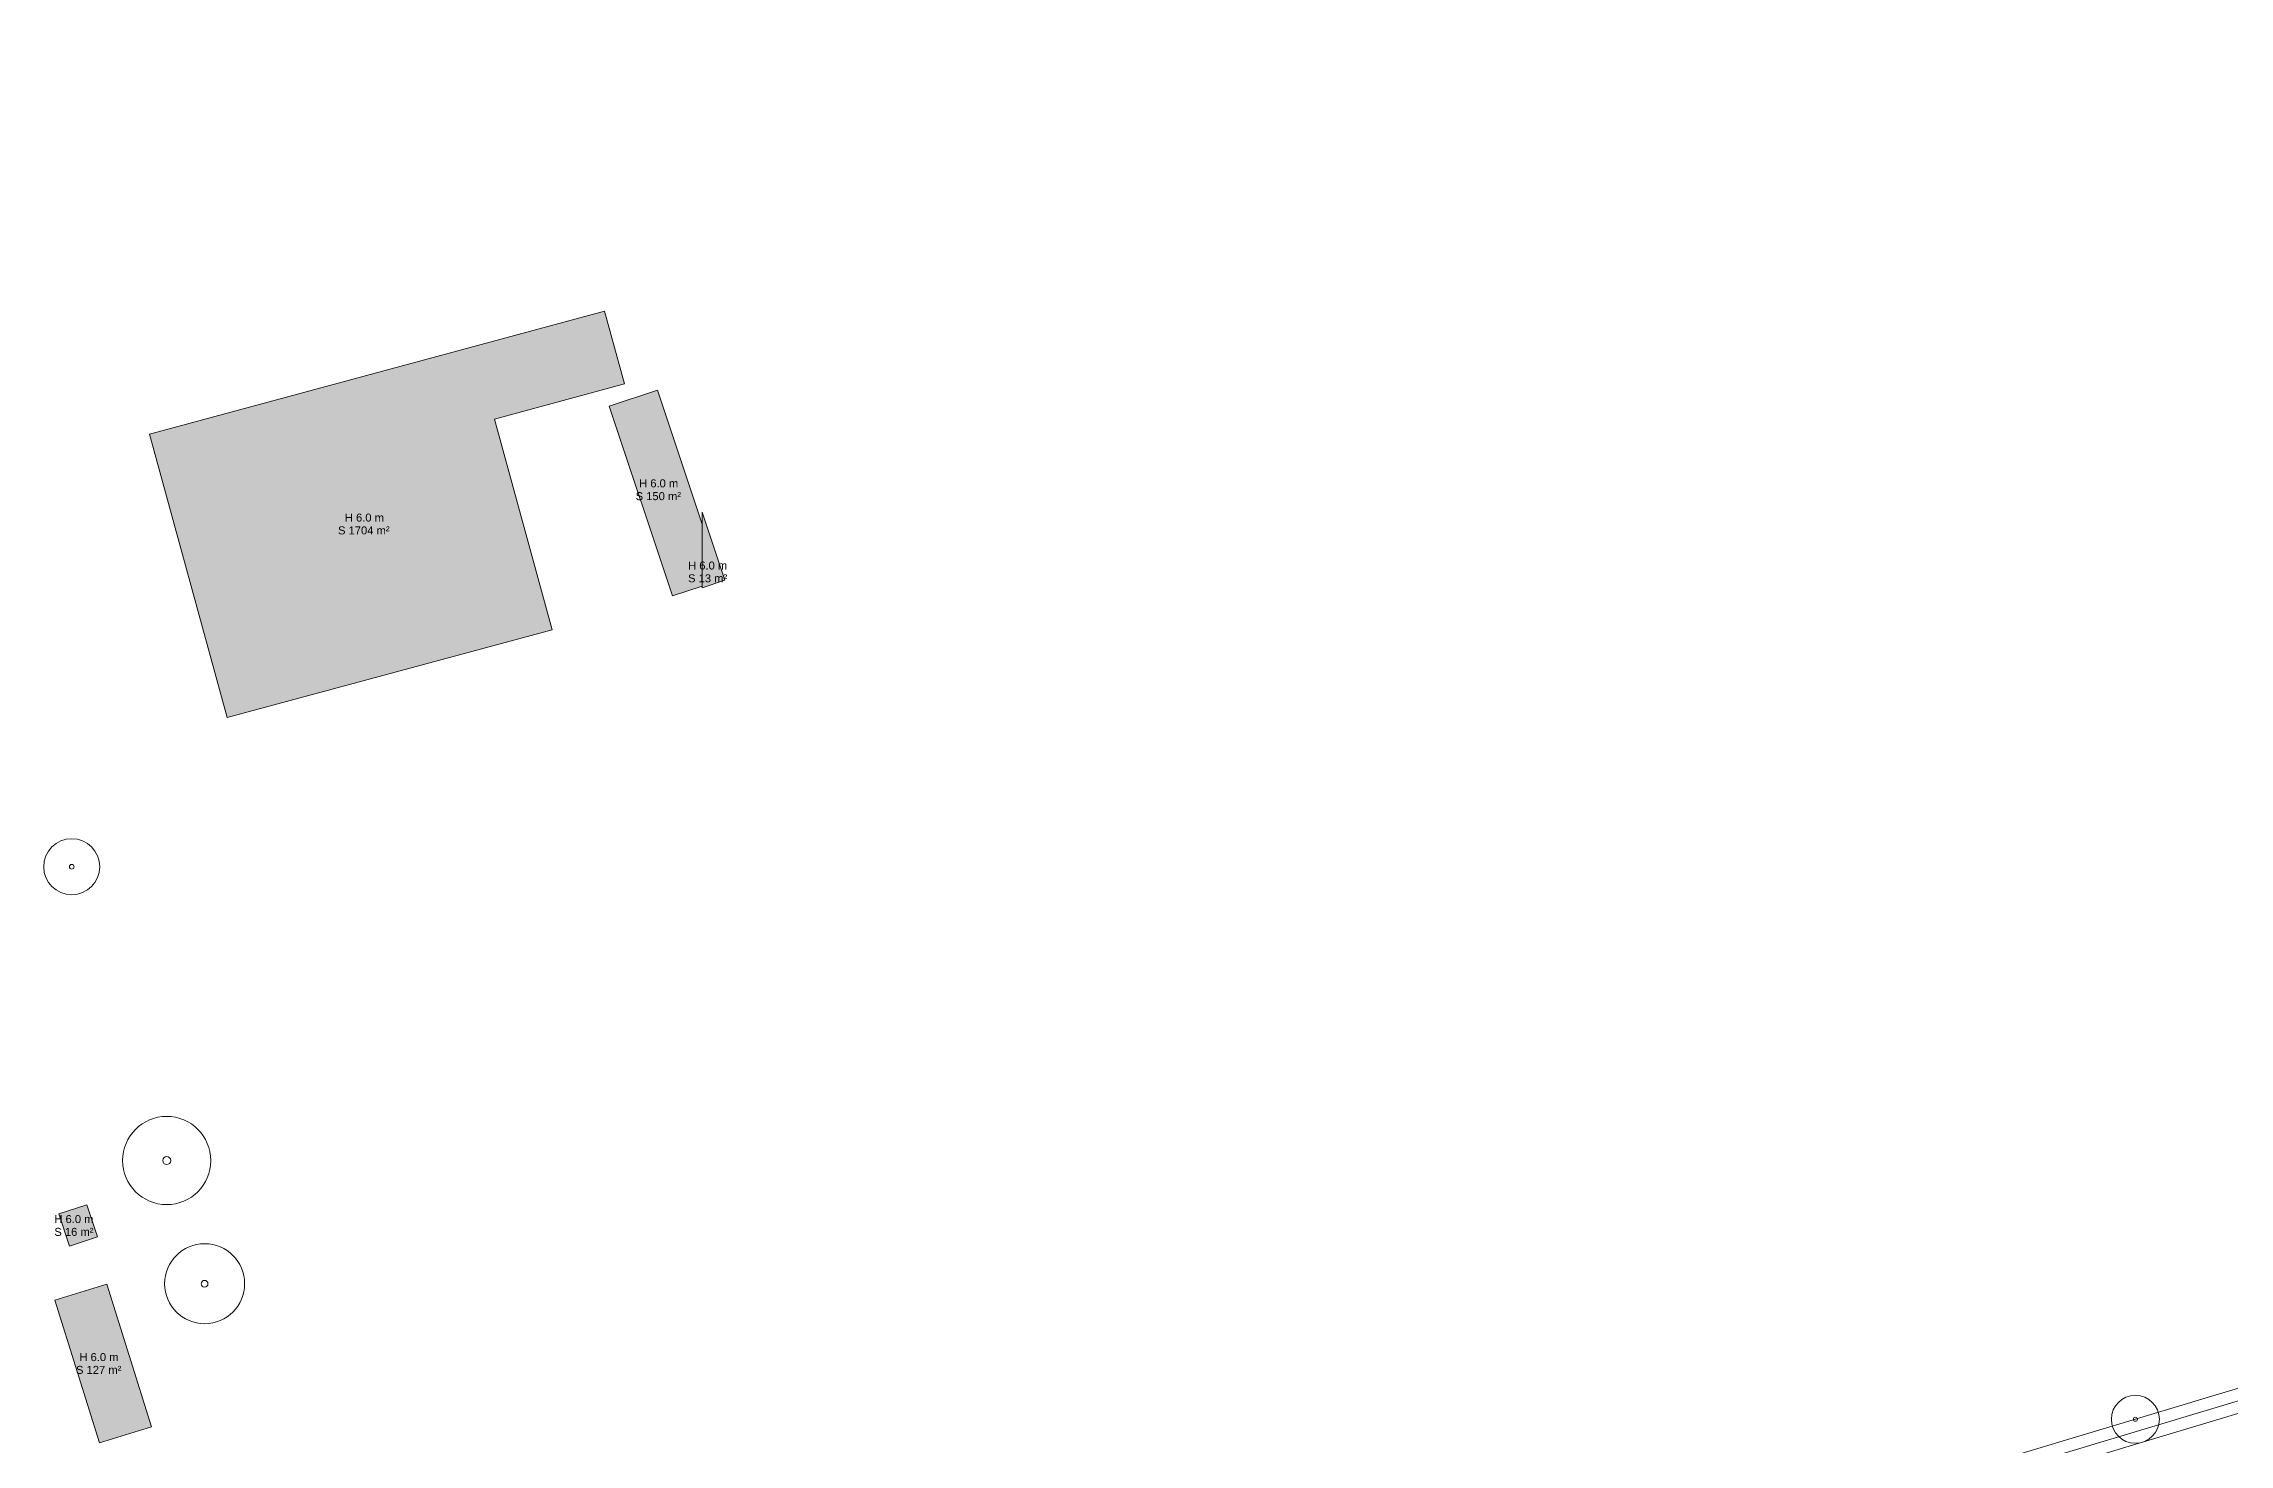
# Model space of a CAD drawing. Header units: metres. Extents: x 0 to 1612, y 0 to 1403.
# Drawn here: x 720.8 to 993.9, y 930.8 to 1105.8 of the extents above; entities that cross this region are included whole.
import ezdxf

# ---------------------------------------------------------------- set-up
doc = ezdxf.new("R2010")
doc.units = ezdxf.units.M
doc.header["$MEASUREMENT"] = 0
for name, color, linetype, lineweight, true_color in [('TPX_BUILDING_AREAS_TEXT', 7, 'CONTINUOUS', 0, 0x000000), ('TPX_BUILDING_HEIGHTS_TEXT', 7, 'CONTINUOUS', 0, 0x000000), ('TPX_BUILDINGS', 7, 'CONTINUOUS', 0, 0x000000), ('TPX_BUILDINGS_HATCH', 7, 'CONTINUOUS', 0, 0xf0f0f0), ('TPX_ROADS_AXES', 7, 'CONTINUOUS', 0, 0x323232), ('TPX_ROADS_CONTOURS', 7, 'CONTINUOUS', 0, 0x646464), ('TPX_VEGETATION_TREES_INDIVIDUAL', 7, 'CONTINUOUS', 0, 0x136734)]:
    doc.layers.add(name, color=color, linetype=linetype, lineweight=lineweight, true_color=true_color)
doc.styles.add('TPX_TEXTE', font='arial.ttf')

# ---------------------------------------------------------------- blocks, each defined once
blk = doc.blocks.new('TREETR003_CR035')
at = {"layer": 'TPX_VEGETATION_TREES_INDIVIDUAL'}
for radius in [3.5, 0.292]:
    blk.add_circle((0, 0, 0.04), radius, dxfattribs=at)
blk = doc.blocks.new('TREETR004_CR050')
at = {"layer": 'TPX_VEGETATION_TREES_INDIVIDUAL'}
for radius in [5, 0.417]:
    blk.add_circle((0, 0, 0.04), radius, dxfattribs=at)
blk = doc.blocks.new('TREETR005_CR055')
at = {"layer": 'TPX_VEGETATION_TREES_INDIVIDUAL'}
for radius in [5.51, 0.5]:
    blk.add_circle((0, 0, 0.04), radius, dxfattribs=at)
blk = doc.blocks.new('TREETR003_CR030')
at = {"layer": 'TPX_VEGETATION_TREES_INDIVIDUAL'}
for radius in [3, 0.25]:
    blk.add_circle((0, 0, 0.04), radius, dxfattribs=at)

msp = doc.modelspace()

# ---------------------------------------------------------------- hatches: boundary and pattern name
at = {"layer": 'TPX_BUILDINGS_HATCH'}
for points in [[(790.87, 1072.4), (734.01, 1057.04), (743.72, 1021.61), (784.34, 1032.57), (777.12, 1058.92), (793.37, 1063.31), (790.87, 1072.4)], [(797.48, 1062.54), (791.43, 1060.55), (799.35, 1036.82), (803.07, 1038.04), (803.07, 1045.79), (797.48, 1062.54)], [(803.07, 1047.27), (803.07, 1037.85), (805.9, 1038.79), (803.07, 1047.27)], [(726.19, 960.7), (722.68, 959.57), (724, 955.56), (727.5, 956.7), (726.19, 960.7)], [(728.7, 950.79), (722.18, 948.78), (727.75, 930.97), (734.28, 932.98), (728.7, 950.79)]]:
    msp.add_hatch(color=256, dxfattribs=at).paths.add_polyline_path(points)

# ---------------------------------------------------------------- linework, layer by layer
at = {"layer": 'TPX_BUILDINGS', "elevation": 0.04}
for points in [[(790.87, 1072.4), (734.01, 1057.04), (743.72, 1021.61), (784.34, 1032.57), (777.12, 1058.92), (793.37, 1063.31)], [(797.48, 1062.54), (791.43, 1060.55), (799.35, 1036.82), (803.07, 1038.04), (803.07, 1045.79)], [(803.07, 1047.27), (803.07, 1037.85), (805.9, 1038.79)], [(726.19, 960.7), (722.68, 959.57), (724, 955.56), (727.5, 956.7)], [(728.7, 950.79), (722.18, 948.78), (727.75, 930.97), (734.28, 932.98)]]:
    msp.add_lwpolyline(points, close=True, dxfattribs=at)
at = {"layer": 'TPX_ROADS_AXES', "elevation": 0.03}
msp.add_lwpolyline([(803.07, 878.47), (1051.1, 953.09), (1338.18, 1046.01), (1606.13, 1126.89)], dxfattribs=at)
at = {"layer": 'TPX_ROADS_CONTOURS', "elevation": 0.03}
msp.add_lwpolyline([(1249.78, 1332.45), (961.35, 1242.59), (803.07, 1193.74), (803.07, 1190.78), (803.51, 1190.74), (960.81, 1239.28), (1049.22, 954.09), (803.07, 880.03), (803.07, 877.07), (803.5, 877.03), (1050.12, 951.23)], dxfattribs=at)

# ---------------------------------------------------------------- block references
at = {"layer": 'TPX_VEGETATION_TREES_INDIVIDUAL'}
for name, p in [('TREETR003_CR035', (724.29, 1002.97, 0.04)), ('TREETR005_CR055', (736.16, 966.25, 0.04)), ('TREETR004_CR050', (740.9, 950.85, 0.04)), ('TREETR003_CR030', (982.16, 933.9, 0.04))]:
    msp.add_blockref(name, p, dxfattribs=at)

# ---------------------------------------------------------------- texts
at = {"layer": 'TPX_BUILDING_AREAS_TEXT', "style": 'TPX_TEXTE'}
for s, p in [('S 150 m²', (794.76, 1048.79, 0.05)), ('S 1704 m²', (757.57, 1044.51, 0.05)), ('S 13 m²', (801.31, 1038.52, 0.05)), ('S 16 m²', (722.12, 956.83, 0.05)), ('S 127 m²', (724.83, 939.58, 0.05))]:
    msp.add_text(s, height=1, dxfattribs=at).set_placement(p)
at = {"layer": 'TPX_BUILDING_HEIGHTS_TEXT', "style": 'TPX_TEXTE'}
for p in [(795.19, 1050.39, 0.05), (758.42, 1046.11, 0.05), (801.31, 1040.12, 0.05), (722.12, 958.43, 0.05), (725.25, 941.18, 0.05)]:
    msp.add_text('H 6.0 m', height=1, dxfattribs=at).set_placement(p)

doc.saveas('drawing.dxf')
